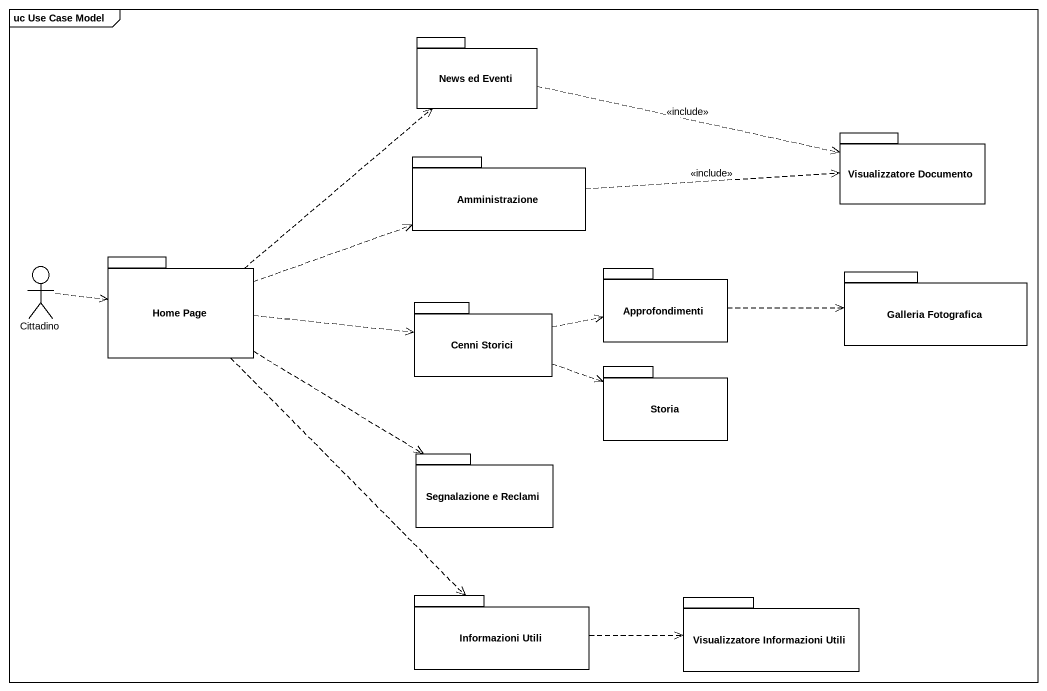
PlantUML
@startuml
mainframe uc Use Case Model
package "News ed Eventi" as News_ed_Eventi {
}
package Amministrazione {
}
package "Visualizzatore Documento" as Visualizzatore_Documento {
}
actor Cittadino
package "Home Page" as Home_Page {
}
package Approfondimenti {
}
package "Galleria Fotografica" as Galleria_Fotografica {
}
package "Cenni Storici" as Cenni_Storici {
}
package Storia {
}
package "Segnalazione e Reclami" as Segnalazione_e_Reclami {
}
package "Informazioni Utili" as Informazioni_Utili {
}
package "Visualizzatore Informazioni Utili" as Visualizzatore_Informazioni {
}
News_ed_Eventi .right.> Visualizzatore_Documento : <<include>>
Amministrazione .right.> Visualizzatore_Documento : <<include>>
Cittadino .right.> Home_Page
Home_Page .up.> News_ed_Eventi
Home_Page .right.> Amministrazione
Home_Page .right.> Cenni_Storici
Home_Page ..> Segnalazione_e_Reclami
Home_Page ..> Informazioni_Utili
Approfondimenti .right.> Galleria_Fotografica
Cenni_Storici .right.> Approfondimenti
Cenni_Storici .right.> Storia
Informazioni_Utili .right.> Visualizzatore_Informazioni
@enduml
